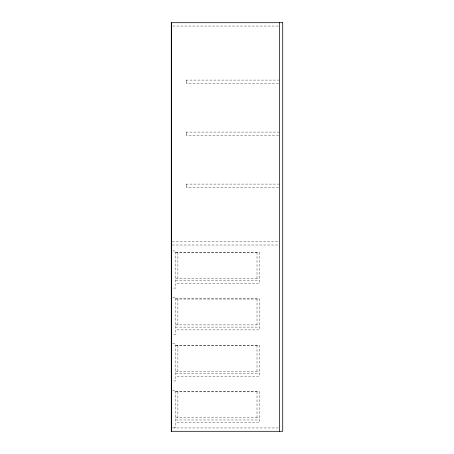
<?xml version="1.0" encoding="UTF-8"?>
<svg xmlns="http://www.w3.org/2000/svg" width="454" height="454" viewBox="0 0 454 454"><rect width="100%" height="100%" fill="white"/><g stroke="black" fill="none" stroke-linecap="round" stroke-linejoin="round"><path stroke-width="0.34" stroke-dasharray="2.27 1.7" d="M172.804 26.043L278.671 26.043M279.488 80.091L186.254 80.091L186.254 83.434L279.488 83.434M279.488 132.091L186.254 132.091L186.254 135.434L279.488 135.434M279.488 184.097L186.254 184.097L186.254 187.44L279.488 187.44M172.208 241.67L279.488 241.67M172.208 245.018L279.488 245.018M172.616 250.96L175.664 250.96L175.664 288.103L171.391 288.103M175.664 252.447L259.24 252.447L259.24 283.461L175.664 283.461M175.664 252.555L259.24 252.555M175.664 278.444L259.24 278.444M175.664 280.674L259.24 280.674M172.616 297.393L175.664 297.393L175.664 334.536L171.391 334.536M175.664 298.874L259.24 298.874L259.24 329.893L175.664 329.893M175.664 298.987L259.24 298.987M175.664 324.877L259.24 324.877M175.664 327.107L259.24 327.107M172.616 343.82L175.664 343.82L175.664 380.968L171.391 380.968M175.664 345.307L259.24 345.307L259.24 376.326L175.664 376.326M175.664 345.42L259.24 345.42M175.664 371.31L259.24 371.31M175.664 373.54L259.24 373.54M172.616 390.253L175.664 390.253L175.664 427.401L171.391 427.401M175.664 391.74L259.24 391.74L259.24 422.759L175.664 422.759M175.664 391.853L259.24 391.853M175.664 417.742L259.24 417.742M175.664 419.973L259.24 419.973M172.804 427.957L279.375 427.957M257.015 252.447L257.015 278.444M257.015 298.874L257.015 324.877M257.015 345.307L257.015 371.31M257.015 391.74L257.015 417.742M186.361 80.091L186.361 83.434M186.361 132.091L186.361 135.434M186.361 184.097L186.361 187.44M177.894 252.447L177.894 278.444M177.894 298.874L177.894 324.877M177.894 345.307L177.894 371.31M177.894 391.74L177.894 417.742"/><path stroke-width="0.68" d="M279.375 22.7L279.375 431.3M171.391 22.7L171.391 431.3M282.717 22.7L171.283 22.7L171.283 431.3L282.717 431.3L282.717 22.7"/></g></svg>
